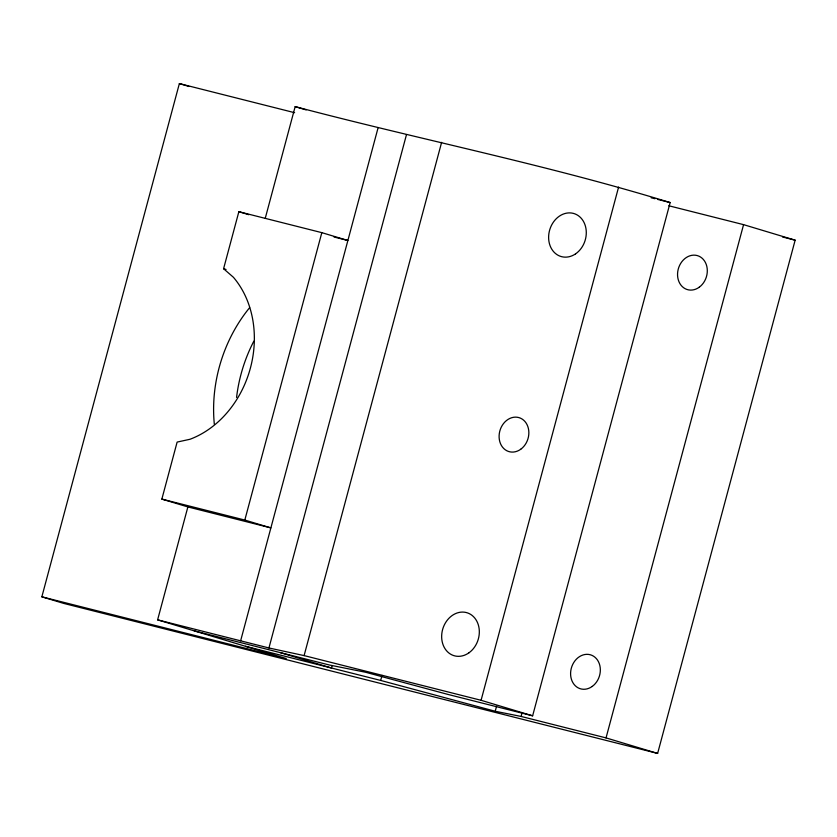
<?xml version="1.0" encoding="UTF-8"?>
<svg xmlns="http://www.w3.org/2000/svg" width="837" height="837" viewBox="0 0 837 837"><rect width="100%" height="100%" fill="white"/><g stroke="black" fill="none" stroke-linecap="round" stroke-linejoin="round"><path stroke-width="1.26" d="M240.627 640.818L378.136 127.569M668.773 205.756L743.57 224.651L795.15 240.177L657.631 753.415L63.727 603.414L41.85 596.823L179.369 83.585L294.614 112.692M161.855 499.103L244.812 520.059L270.832 527.885L187.875 506.929L161.855 499.103L177.13 442.082L189.999 439.268A96.841 79.797 -73.3 0 0 233.408 277.277L223.584 268.729L238.859 211.698L321.827 232.655L347.878 240.491L334.047 237.007M41.85 596.823L286.264 658.562L157.618 619.851L187.875 506.929M265.256 218.29L295.168 106.623C419.912 139.57 546.749 164.669 670.155 202.564L532.635 715.813L447.69 694.354L365.466 672.226L329.401 665.017L194.226 630.868M244.812 520.059L321.827 232.655M157.618 619.851L268.939 647.974L406.458 134.726M268.939 647.974L304.103 655.601L441.622 142.353M332.143 665.53L331.473 668.01L280.207 652.588M245.492 646.29L380.678 680.439L382.028 675.396M532.635 715.813L481.076 700.297L618.606 187.049M380.678 680.439L495.211 711.262L496.571 706.219M495.211 711.262L521.106 716.441L522.121 712.664M657.631 753.415L606.04 737.899L743.57 224.651M651.144 197.762L654.942 198.725M657.474 199.363L670.155 202.564M782.49 236.976L795.15 240.177M304.103 655.601L481.076 700.297M521.106 716.441L606.04 737.899M295.168 106.623L306.143 109.919M179.369 83.585L189.099 86.504M238.859 211.698L248.788 214.69M223.584 268.729L226.042 269.472M236.568 397.429A135.824 111.907 -73.3 0 1 253.82 341.193M214.335 424.38A135.824 111.907 -73.3 0 1 249.646 307.65M699.198 287.248A17.713 14.595 -73.3 0 0 700.517 257.022A17.713 14.595 -73.3 0 0 677.562 273.594A17.713 14.595 -73.3 0 0 699.198 287.248M592.23 686.434A17.713 14.595 -73.3 0 0 593.559 656.208A17.713 14.595 -73.3 0 0 570.604 672.791A17.713 14.595 -73.3 0 0 592.23 686.434M469.065 652.734A22.442 18.487 -73.3 0 0 470.739 614.452A22.442 18.487 -73.3 0 0 441.674 635.45A22.442 18.487 -73.3 0 0 469.065 652.734M575.532 253.893A22.442 18.487 -73.3 0 0 578.168 215.569A22.442 18.487 -73.3 0 0 548.674 235.605A22.442 18.487 -73.3 0 0 575.532 253.893M520.75 449.239A17.713 14.595 -73.3 0 0 522.068 419.013A17.713 14.595 -73.3 0 0 499.114 435.596A17.713 14.595 -73.3 0 0 520.75 449.239"/></g></svg>
